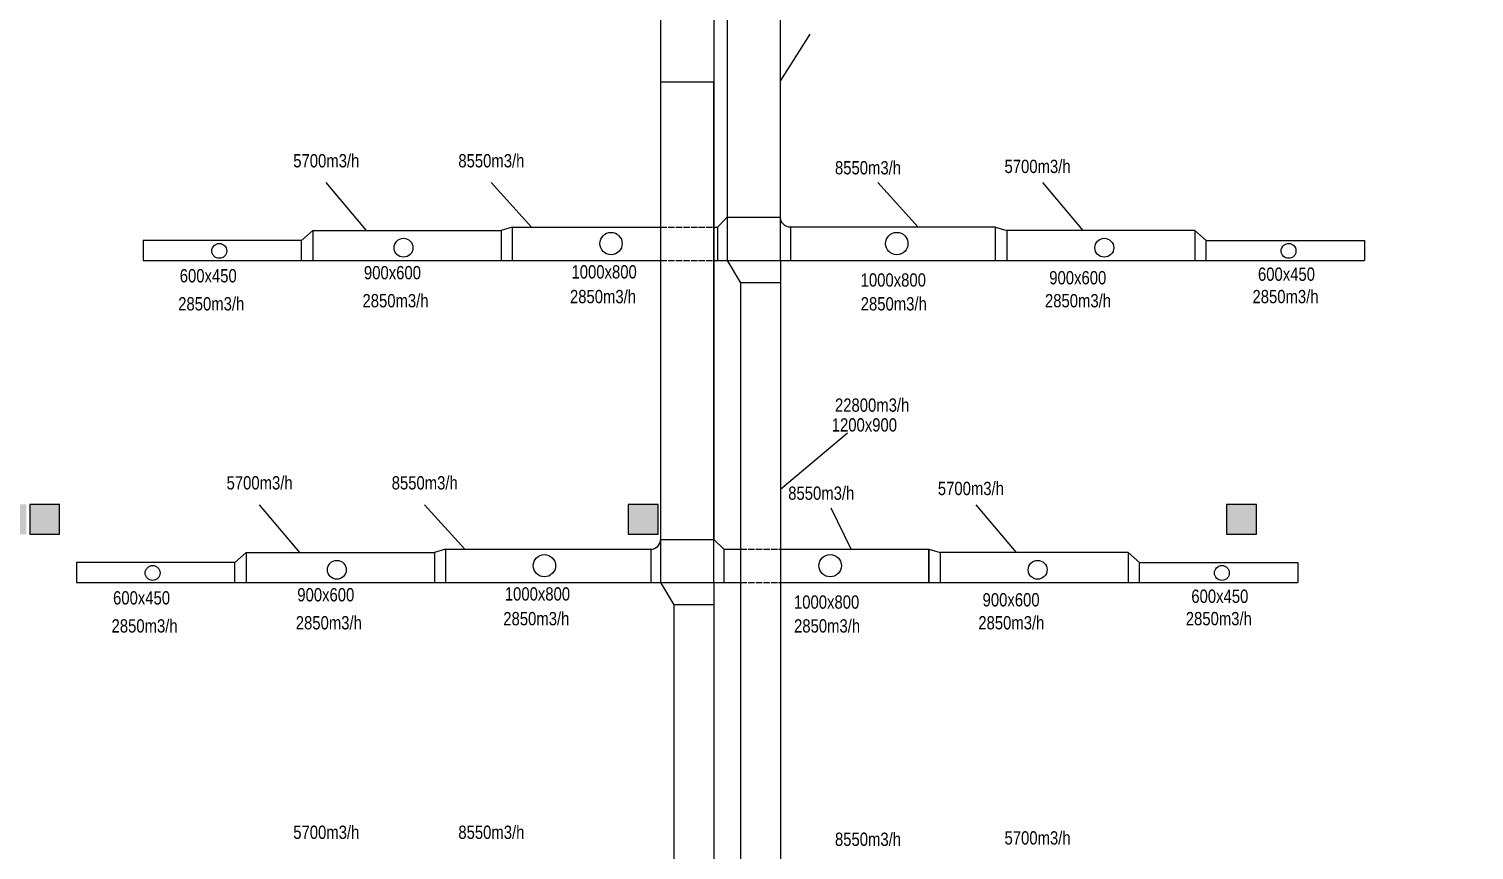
# Model space of a CAD drawing. Header units: centimetres. Extents: x 26200 to 113000, y -600 to 9300.
# Drawn here: x 61632 to 65979, y 4369 to 6839 of the extents above; entities that cross this region are included whole.
import ezdxf

# ---------------------------------------------------------------- set-up
doc = ezdxf.new("R2010")
doc.units = ezdxf.units.CM
doc.linetypes.add('DASHED', pattern=[1.524, 1.27, -0.254])
for name, color, linetype in [('MTY-DONUS-CAP', 110, 'Continuous'), ('MTY-DONUS-KANALI', 4, 'Continuous'), ('MTY-DONUS-KANALI-GIZLI', 4, 'DASHED'), ('MTY-UFLEME-CAP', 21, 'Continuous'), ('MTY-UFLEME-KANALI', 20, 'Continuous'), ('MTY-UFLEME-KANALI-GIZLI', 20, 'DASHED'), ('S-CONC', 5, 'Continuous'), ('S-HTCH', 8, 'Continuous')]:
    doc.layers.add(name, color=color, linetype=linetype)
doc.styles.add('ROTAS', font='arial.ttf')

msp = doc.modelspace()

# ---------------------------------------------------------------- hatches: boundary and pattern name
at = {"layer": 'S-HTCH'}
h = msp.add_hatch(dxfattribs=at)
h.set_pattern_fill('ANSI33', color=256)
h.set_pattern_definition([(45, (47244.2896, 5721.5606), (-4.490128, 4.490128), []), (45, (47248.78, 5721.5606), (-4.490128, 4.490128), [3.175, -1.5875])])
h.paths.add_polyline_path([(63434.5, 1518.6), (63524.5, 1518.6), (63524.5, 1608.6), (63434.5, 1608.6)])
h.paths.add_polyline_path([(63434.5, 7218.6), (63524.5, 7218.6), (63524.5, 7308.6), (63434.5, 7308.6)])
h.paths.add_polyline_path([(61634.5, 1518.6), (61724.5, 1518.6), (61724.5, 1608.6), (61634.5, 1608.6)])
h.paths.add_polyline_path([(58034.5, 1518.6), (58124.5, 1518.6), (58124.5, 1608.6), (58034.5, 1608.6)])
h.paths.add_polyline_path([(61634.5, 7218.6), (61724.5, 7218.6), (61724.5, 7308.6), (61634.5, 7308.6)])
h.paths.add_polyline_path([(58034.5, 7218.6), (58124.5, 7218.6), (58124.5, 7308.6), (58034.5, 7308.6)])
h.paths.add_polyline_path([(63434.5, 3418.6), (63524.5, 3418.6), (63524.5, 3508.6), (63434.5, 3508.6)])
h.paths.add_polyline_path([(63434.5, 5318.6), (63524.5, 5318.6), (63524.5, 5408.6), (63434.5, 5408.6)])
h.paths.add_polyline_path([(61634.5, 3418.6), (61724.5, 3418.6), (61724.5, 3508.6), (61634.5, 3508.6)])
h.paths.add_polyline_path([(58034.5, 3418.6), (58124.5, 3418.6), (58124.5, 3508.6), (58034.5, 3508.6)])
h.paths.add_polyline_path([(61634.5, 5318.6), (61724.5, 5318.6), (61724.5, 5408.6), (61634.5, 5408.6)])
h.paths.add_polyline_path([(58034.5, 5318.6), (58124.5, 5318.6), (58124.5, 5408.6), (58034.5, 5408.6)])
h.paths.add_polyline_path([(68834.5, 3418.6), (68924.5, 3418.6), (68924.5, 3508.6), (68834.5, 3508.6)])
h.paths.add_polyline_path([(68834.5, 5318.6), (68924.5, 5318.6), (68924.5, 5408.6), (68834.5, 5408.6)])
h.paths.add_polyline_path([(67034.5, 3418.6), (67124.5, 3418.6), (67124.5, 3508.6), (67034.5, 3508.6)])
h.paths.add_polyline_path([(67034.5, 5318.6), (67124.5, 5318.6), (67124.5, 5408.6), (67034.5, 5408.6)])
h.paths.add_polyline_path([(65234.5, 3418.6), (65324.5, 3418.6), (65324.5, 3508.6), (65234.5, 3508.6)])
h.paths.add_polyline_path([(65234.5, 5318.6), (65324.5, 5318.6), (65324.5, 5408.6), (65234.5, 5408.6)])
h.paths.add_polyline_path([(61534.5, 3418.6), (61624.5, 3418.6), (61624.5, 3508.6), (61534.5, 3508.6)])
h.paths.add_polyline_path([(61534.5, 5318.6), (61624.5, 5318.6), (61624.5, 5408.6), (61534.5, 5408.6)])
h.paths.add_polyline_path([(59834.5, 3418.6), (59924.5, 3418.6), (59924.5, 3508.6), (59834.5, 3508.6)])
h.paths.add_polyline_path([(59834.5, 5318.6), (59924.5, 5318.6), (59924.5, 5408.6), (59834.5, 5408.6)])
h.paths.add_polyline_path([(56234.5, 3418.6), (56324.5, 3418.6), (56324.5, 3508.6), (56234.5, 3508.6)])
h.paths.add_polyline_path([(56234.5, 5318.6), (56324.5, 5318.6), (56324.5, 5408.6), (56234.5, 5408.6)])
h.paths.add_polyline_path([(54434.5, 3418.6), (54524.5, 3418.6), (54524.5, 3508.6), (54434.5, 3508.6)])
h.paths.add_polyline_path([(54434.5, 5318.6), (54524.5, 5318.6), (54524.5, 5408.6), (54434.5, 5408.6)])
h.paths.add_polyline_path([(52634.5, 3418.6), (52724.5, 3418.6), (52724.5, 3508.6), (52634.5, 3508.6)])
h.paths.add_polyline_path([(52634.5, 5318.6), (52724.5, 5318.6), (52724.5, 5408.6), (52634.5, 5408.6)])
h.paths.add_polyline_path([(70634.5, 5318.6), (70724.5, 5318.6), (70724.5, 5408.6), (70634.5, 5408.6)])
h.paths.add_polyline_path([(70634.5, 3418.6), (70724.5, 3418.6), (70724.5, 3508.6), (70634.5, 3508.6)])
h.paths.add_polyline_path([(70634.5, 1518.6), (70724.5, 1518.6), (70724.5, 1608.6), (70634.5, 1608.6)])
h.paths.add_polyline_path([(68834.5, 1518.6), (68924.5, 1518.6), (68924.5, 1608.6), (68834.5, 1608.6)])
h.paths.add_polyline_path([(67034.5, 1518.6), (67124.5, 1518.6), (67124.5, 1608.6), (67034.5, 1608.6)])
h.paths.add_polyline_path([(65234.5, 1518.6), (65324.5, 1518.6), (65324.5, 1608.6), (65234.5, 1608.6)])
h.paths.add_polyline_path([(61534.5, 1518.6), (61624.5, 1518.6), (61624.5, 1608.6), (61534.5, 1608.6)])
h.paths.add_polyline_path([(59834.5, 1518.6), (59924.5, 1518.6), (59924.5, 1608.6), (59834.5, 1608.6)])
h.paths.add_polyline_path([(56234.5, 1518.6), (56324.5, 1518.6), (56324.5, 1608.6), (56234.5, 1608.6)])
h.paths.add_polyline_path([(54434.5, 1518.6), (54524.5, 1518.6), (54524.5, 1608.6), (54434.5, 1608.6)])
h.paths.add_polyline_path([(52634.5, 1518.6), (52724.5, 1518.6), (52724.5, 1608.6), (52634.5, 1608.6)])
h.paths.add_polyline_path([(70634.5, 7218.6), (70724.5, 7218.6), (70724.5, 7308.6), (70634.5, 7308.6)])
h.paths.add_polyline_path([(68834.5, 7218.6), (68924.5, 7218.6), (68924.5, 7308.6), (68834.5, 7308.6)])
h.paths.add_polyline_path([(67034.5, 7218.6), (67124.5, 7218.6), (67124.5, 7308.6), (67034.5, 7308.6)])
h.paths.add_polyline_path([(65234.5, 7218.6), (65324.5, 7218.6), (65324.5, 7308.6), (65234.5, 7308.6)])
h.paths.add_polyline_path([(61534.5, 7218.6), (61624.5, 7218.6), (61624.5, 7308.6), (61534.5, 7308.6)])
h.paths.add_polyline_path([(59834.5, 7218.6), (59924.5, 7218.6), (59924.5, 7308.6), (59834.5, 7308.6)])
h.paths.add_polyline_path([(56234.5, 7218.6), (56324.5, 7218.6), (56324.5, 7308.6), (56234.5, 7308.6)])
h.paths.add_polyline_path([(54434.5, 7218.6), (54524.5, 7218.6), (54524.5, 7308.6), (54434.5, 7308.6)])
h.paths.add_polyline_path([(52634.5, 7218.6), (52724.5, 7218.6), (52724.5, 7308.6), (52634.5, 7308.6)])

# ---------------------------------------------------------------- linework, layer by layer
at = {"layer": 'MTY-DONUS-CAP', "color": 1}
for points in [[(63981.3, 6822.9), (63893, 6684)], [(62647.2, 6232.5), (62526.4, 6376.7)], [(63143.9, 6242.5), (63023, 6376.7)], [(64306.6, 6242.5), (64185.8, 6376.7)], [(64803.3, 6232.5), (64682.4, 6376.7)], [(64094.9, 5622.7), (63893, 5453.7)]]:
    msp.add_lwpolyline(points, dxfattribs=at)
at = {"layer": 'MTY-DONUS-KANALI', "color": 1}
for points in [[(63892.9, 8085.1), (63782.9, 8085.1, 0.414213), (63732.9, 8035.1), (63733, 6142.5)], [(64539.3, 6142.5), (64539.3, 6242.5), (63923, 6242.5, -0.414242), (63893, 6272.5), (63892.9, 7875.1, -0.414222), (63942.9, 7925.1), (64076.3, 7925.1)], [(64539.3, 6142.5), (64539.3, 6242.5), (63923, 6242.5, -0.414242), (63893, 6272.5), (63893, 7649)]]:
    msp.add_lwpolyline(points, format="xyb", dxfattribs=at)
at = {"layer": 'MTY-DONUS-KANALI'}
for points in [[(63703, 6242.5), (63733, 6272.5)], [(63733, 6272.5), (63733, 6272.5)], [(63086.2, 6242.5), (63532.4, 6242.5)], [(63692.4, 6242.5), (63703, 6242.5)], [(61975.8, 6142.5), (63532.4, 6142.5)], [(63692.4, 6142.5), (63733, 6142.5)], [(63773, 6075.5), (63773, 4258.9)]]:
    msp.add_lwpolyline(points, dxfattribs=at)
at = {"layer": 'MTY-DONUS-KANALI', "color": 1}
for points in [[(63733, 6272.5), (63893, 6272.5)], [(63893, 6142.5), (63893, 6272.5)], [(62452.3, 6202.5), (62486.1, 6232.5)], [(62486.1, 6232.5), (63052.4, 6232.5)], [(62486.1, 6232.5), (62486.1, 6142.5)], [(63086.2, 6242.5), (63052.4, 6232.5)], [(63052.4, 6232.5), (63052.4, 6142.5)], [(63086.2, 6242.5), (63086.2, 6142.5)], [(63703, 6242.5), (63703, 6142.5)], [(63923, 6242.5), (63923, 6142.5)], [(64539.8, 6242.5), (64573.6, 6232.5)], [(65139.8, 6232.5), (64573.6, 6232.5)], [(64573.6, 6232.5), (64573.6, 6142.5)], [(65173.7, 6202.5), (65139.8, 6232.5)], [(65139.8, 6232.5), (65139.8, 6142.5)], [(62452.3, 6202.5), (61975.8, 6202.5)], [(61975.8, 6202.5), (61975.8, 6142.5)], [(62452.3, 6142.5), (62452.3, 6202.5)], [(65173.7, 6142.5), (65173.7, 6202.5)], [(65173.7, 6202.5), (65650.2, 6202.5)], [(65650.2, 6202.5), (65650.2, 6142.5)], [(63733, 6142.5), (63773, 6075.5)], [(63733, 6142.5), (63893, 6142.5)], [(63893, 6142.5), (65650.2, 6142.5)], [(63893, 6142.5), (63893, 4252.2)], [(63893, 6075.5), (63773, 6075.5)]]:
    msp.add_lwpolyline(points, dxfattribs=at)
for centre, radius in [((63383.1, 6193.2), 33.7), ((64242.8, 6193.2), 33.7), ((62204.7, 6171.4), 22.4), ((62758.9, 6180.8), 28.4), ((64867.1, 6180.8), 28.4), ((65421.3, 6171.4), 22.4)]:
    msp.add_circle(centre, radius, dxfattribs=at)
at = {"layer": 'MTY-DONUS-KANALI-GIZLI', "ltscale": 15}
for points in [[(63532.4, 6242.5), (63692.4, 6242.5)], [(63692.4, 6242.5), (63692.4, 6242.5)], [(63532.4, 6142.5), (63692.4, 6142.5)], [(63692.4, 6142.5), (63692.4, 6142.5)]]:
    msp.add_lwpolyline(points, dxfattribs=at)
at = {"layer": 'MTY-UFLEME-CAP', "color": 5}
for points in [[(62446.6, 5263.5), (62325.8, 5407.7)], [(62943.3, 5273.5), (62822.5, 5407.7)], [(64106, 5273.5), (64045.2, 5397.7)], [(64602.7, 5263.5), (64481.8, 5407.7)]]:
    msp.add_lwpolyline(points, dxfattribs=at)
at = {"layer": 'MTY-UFLEME-KANALI', "color": 5}
for points in [[(63892.9, 8341.3), (63582.3, 8341.2, 0.414214), (63532.3, 8291.2), (63532.4, 5173.5)], [(62885.6, 5273.5), (63502.4, 5273.5, 0.414214), (63532.4, 5303.5), (63532.4, 5303.5)], [(63572.4, 5106.5), (63572.4, 3289.9, -0.299827), (63566.4, 3280.7), (63502.4, 3253.2), (62885.6, 3253.2)]]:
    msp.add_lwpolyline(points, format="xyb", dxfattribs=at)
at = {"layer": 'MTY-UFLEME-KANALI'}
for points in [[(63692.3, 8130.4), (63692.4, 5303.5)], [(63692.4, 5303.5), (63692.4, 6680)], [(63722.4, 5273.5), (63692.4, 5303.5)], [(63692.4, 5303.5), (63722.4, 5273.5)], [(63722.4, 5273.5), (63773, 5273.5)], [(63722.4, 5273.5), (63773, 5273.5)], [(63893, 5273.5), (64338.7, 5273.5)], [(63893, 5273.5), (64338.7, 5273.5)], [(64338.7, 5173.5), (64338.7, 5273.5)], [(64338.7, 5273.5), (64338.7, 5173.5)], [(63692.4, 5173.5), (63773, 5173.5)], [(63893, 5173.5), (65449.6, 5173.5)]]:
    msp.add_lwpolyline(points, dxfattribs=at)
at = {"layer": 'MTY-UFLEME-KANALI', "color": 5}
for points in [[(63532.4, 6680), (63692.4, 6680)], [(62251.7, 5233.5), (62285.6, 5263.5)], [(62285.6, 5263.5), (62851.8, 5263.5)], [(62285.6, 5263.5), (62285.6, 5173.5)], [(62885.6, 5273.5), (62851.8, 5263.5)], [(62851.8, 5263.5), (62851.8, 5173.5)], [(62885.6, 5273.5), (62885.6, 5173.5)], [(63502.4, 5273.5), (63502.4, 5173.5)], [(63532.4, 5303.5), (63692.4, 5303.5)], [(63692.4, 5173.5), (63692.4, 5303.5)], [(63722.4, 5273.5), (63722.4, 5173.5)], [(64339.2, 5273.5), (64373, 5263.5)], [(64939.3, 5263.5), (64373, 5263.5)], [(64373, 5263.5), (64373, 5173.5)], [(64973.1, 5233.5), (64939.3, 5263.5)], [(64939.3, 5263.5), (64939.3, 5173.5)], [(62251.7, 5233.5), (61775.2, 5233.5)], [(61775.2, 5233.5), (61775.2, 5173.5)], [(62251.7, 5173.5), (62251.7, 5233.5)], [(64973.1, 5173.5), (64973.1, 5233.5)], [(64973.1, 5233.5), (65449.6, 5233.5)], [(65449.6, 5233.5), (65449.6, 5173.5)], [(61775.2, 5173.5), (63532.4, 5173.5)], [(63532.4, 5173.5), (63572.4, 5106.5)], [(63532.4, 5173.5), (63692.4, 5173.5)], [(63692.4, 5173.5), (63692.4, 3283.2)], [(63692.4, 5106.5), (63572.4, 5106.5)]]:
    msp.add_lwpolyline(points, dxfattribs=at)
for centre, radius in [((62004.1, 5202.4), 22.4), ((62558.3, 5211.8), 28.4), ((63182.6, 5224.2), 33.7), ((64042.3, 5224.2), 33.7), ((64666.5, 5211.8), 28.4), ((65220.7, 5202.4), 22.4)]:
    msp.add_circle(centre, radius, dxfattribs=at)
at = {"layer": 'MTY-UFLEME-KANALI-GIZLI', "ltscale": 15}
for points in [[(63773, 5273.5), (63893, 5273.5)], [(63773, 5273.5), (63893, 5273.5)], [(63773, 5173.5), (63893, 5173.5)]]:
    msp.add_lwpolyline(points, dxfattribs=at)
at = {"layer": 'S-CONC'}
for points in [[(61634.5, 5318.6), (61724.5, 5318.6), (61724.5, 5408.6), (61634.5, 5408.6)], [(63434.5, 5318.6), (63524.5, 5318.6), (63524.5, 5408.6), (63434.5, 5408.6)], [(65234.5, 5318.6), (65324.5, 5318.6), (65324.5, 5408.6), (65234.5, 5408.6)]]:
    msp.add_lwpolyline(points, close=True, dxfattribs=at)

# ---------------------------------------------------------------- texts
at = {"layer": 'MTY-DONUS-CAP', "color": 1, "style": 'ROTAS', "width": 0.8}
for s, p in [('5700m3/h', (62427.2, 6422.5)), ('8550m3/h', (62923.8, 6422.5)), ('8550m3/h', (64056.8, 6401.4)), ('5700m3/h', (64566.9, 6405.5)), ('600x450', (62085.7, 6076.5)), ('900x600', (62639.9, 6085.8)), ('1000x800', (63264.2, 6088.2)), ('1000x800', (64134.1, 6063.8)), ('900x600', (64701.5, 6070.6)), ('600x450', (65329.3, 6081.3)), ('2850m3/h', (62635.4, 6001.5)), ('2850m3/h', (64688.5, 6001.5)), ('2850m3/h', (65312.8, 6013.9)), ('2850m3/h', (62081.1, 5992.1)), ('2850m3/h', (64134.3, 5992.1)), ('22800m3/h', (64056.8, 5687.3)), ('1200x900', (64047.1, 5627.8)), ('5700m3/h', (62427.2, 4402.2)), ('8550m3/h', (62923.8, 4402.2)), ('8550m3/h', (64056.8, 4381.2)), ('5700m3/h', (64566.9, 4385.3))]:
    msp.add_text(s, height=40, dxfattribs=at).set_placement(p)
at = {"layer": 'MTY-DONUS-CAP', "color": 5, "style": 'ROTAS', "width": 0.8}
msp.add_text('2850m3/h', height=40, dxfattribs=at).set_placement((63933.7, 5023.1))
at = {"layer": 'MTY-UFLEME-CAP', "color": 1, "style": 'ROTAS', "width": 0.8}
msp.add_text('2850m3/h', height=40, dxfattribs=at).set_placement((63259.6, 6013.9))
at = {"layer": 'MTY-UFLEME-CAP', "color": 5, "style": 'ROTAS', "width": 0.8}
for s, p in [('5700m3/h', (62226.6, 5453.5)), ('8550m3/h', (62723.3, 5453.5)), ('5700m3/h', (64366.3, 5436.5)), ('8550m3/h', (63916.2, 5422.4)), ('600x450', (61885.1, 5107.5)), ('900x600', (62439.4, 5116.8)), ('1000x800', (63063.6, 5119.2)), ('1000x800', (63933.5, 5094.8)), ('900x600', (64500.9, 5101.6)), ('600x450', (65128.8, 5112.3)), ('2850m3/h', (63059, 5044.9)), ('2850m3/h', (65112.2, 5044.9)), ('2850m3/h', (61880.6, 5023.1)), ('2850m3/h', (62434.8, 5032.5)), ('2850m3/h', (64488, 5032.5))]:
    msp.add_text(s, height=40, dxfattribs=at).set_placement(p)

doc.saveas('drawing.dxf')
